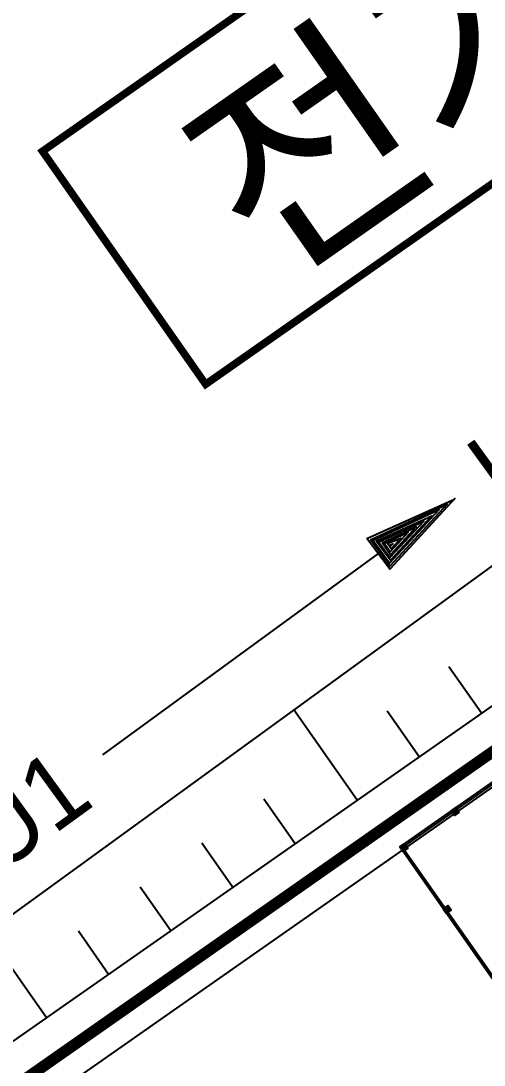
# Model space of a CAD drawing. Header units: millimetres. Extents: x 152904052 to 153933663, y 538271515 to 539240469.
# Drawn here: x 153316315 to 153328527, y 538927086 to 538954618 of the extents above; entities that cross this region are included whole.
import ezdxf
from ezdxf.enums import TextEntityAlignment as Align

# ---------------------------------------------------------------- set-up
doc = ezdxf.new("R2010")
doc.units = ezdxf.units.MM
doc.linetypes.add('DASHED', pattern=[19.05, 12.7, -6.35])
for name, color, linetype in [('FENC', 7, 'Continuous'), ('SCHM', 9, 'Continuous'), ('TEXT', 7, 'Continuous'), ('ZONE', 1, 'DASHED')]:
    doc.layers.add(name, color=color, linetype=linetype)
doc.styles.add('IIAC FONT', font='Gulim.ttf')
doc.styles.get("Standard").update_dxf_attribs({"font": 'Gulim.ttf'})

msp = doc.modelspace()

# ---------------------------------------------------------------- linework, layer by layer
at = {"layer": 'FENC'}
for p, q in [((153350654.2, 538949893.6), (153326364, 538932885.5)), ((153350622.1, 538949810.2), (153326454.9, 538932888)), ((153327720, 538933835), (153327782.2, 538933878.5)), ((153327782.2, 538933878.5), (153327868.2, 538933755.6)), ((153330934.9, 538926228.3), (153326303.3, 538932843)), ((153326364, 538932885.5), (153326426.2, 538932929)), ((153326512.2, 538932806.1), (153326426.2, 538932929)), ((153326426.2, 538932929), (153326512.2, 538932806.1)), ((153326450.1, 538932762.6), (153326512.2, 538932806.1)), ((153330932.9, 538926318.4), (153326430.3, 538932748.8)), ((153327659.4, 538931167.8), (153327573.3, 538931290.7)), ((153327597.2, 538931124.3), (153327659.4, 538931167.8))]:
    msp.add_line(p, q, dxfattribs=at)
for points in [[(153327868.2, 538933755.6), (153327745.3, 538933669.6), (153327659.3, 538933792.4), (153327782.2, 538933878.5)], [(153326426.2, 538932929), (153326303.3, 538932843), (153326389.3, 538932720.1), (153326512.2, 538932806.1)], [(153326512.2, 538932806.1), (153326389.3, 538932720.1), (153326303.3, 538932843), (153326426.2, 538932929)], [(153327573.3, 538931290.7), (153327450.5, 538931204.7), (153327536.5, 538931081.8), (153327659.4, 538931167.8)]]:
    msp.add_lwpolyline(points, close=True, dxfattribs=at)
for centre, radius in [((153327696.7, 538933785.8), 9.49), ((153327763.7, 538933774), 30), ((153327763.7, 538933774), 30), ((153327751.9, 538933707), 9.49), ((153327775.6, 538933841), 9.49), ((153327830.7, 538933762.2), 9.49), ((153326340.8, 538932836.4), 9.49), ((153326340.8, 538932836.4), 9.49), ((153326407.8, 538932824.5), 30), ((153326407.8, 538932824.5), 30), ((153326407.8, 538932824.5), 30), ((153326407.8, 538932824.5), 30), ((153326419.6, 538932891.5), 9.49), ((153326419.6, 538932891.5), 9.49), ((153326474.8, 538932812.7), 9.49), ((153326474.8, 538932812.7), 9.49), ((153326395.9, 538932757.5), 9.49), ((153326395.9, 538932757.5), 9.49), ((153327487.9, 538931198.1), 9.49), ((153327554.9, 538931186.2), 30), ((153327554.9, 538931186.2), 30), ((153327566.7, 538931253.2), 9.49), ((153327621.9, 538931174.4), 9.49), ((153327543.1, 538931119.2), 9.49)]:
    msp.add_circle(centre, radius, dxfattribs=at)
at = {"layer": 'SCHM'}
for p, q in [((153359117.7, 538962310.9), (153310658.3, 538927122.3)), ((153328456.6, 538936361.7), (153327601.4, 538937583.1)), ((153325180, 538934067.4), (153323509, 538936453.8)), ((153326818.3, 538935214.5), (153325972.9, 538936421.8)), ((153323541.7, 538932920.2), (153322716, 538934099.3)), ((153321903.4, 538931773.1), (153321087.6, 538932938.1)), ((153320265.1, 538930625.9), (153319459.2, 538931776.9)), ((153318626.8, 538929478.8), (153317830.7, 538930615.6)), ((153316988.5, 538928331.6), (153315416.1, 538930577.2))]:
    msp.add_line(p, q, dxfattribs=at)
for points in [[(153309206.5, 538922882.6), (153362041.8, 538959878.3), (153517431.3, 538737959.2), (153500636.4, 538637005.7), (153497846.8, 538615992.3), (153507779.6, 538601806.8), (153445728.8, 538558358.4)], [(153318471.4, 538935270.7), (153325734.8, 538940562.4)]]:
    msp.add_lwpolyline(points, dxfattribs=at)
at = {"layer": 'SCHM', "const_width": 300}
msp.add_lwpolyline([(153077550.5, 538759454.5), (153361796.3, 538958485.6), (153516377.8, 538737720.2)], dxfattribs=at)
at = {"layer": 'SCHM', "ltscale": 0.0008}
msp.add_lwpolyline([(153366376.8, 538951072.2), (153361816.9, 538957584.4), (153228090.6, 538863948.3, 0.834855), (153228502, 538863054.5, -0.1097295), (153240180.9, 538863442.7, 0.2017261), (153241696.6, 538863770.2), (153243176.3, 538864806.3), (153240193.7, 538869065.9), (153321798, 538926205.8)], format="xyb", dxfattribs=at)
at = {"layer": 'SCHM'}
for points in [[(153325431, 538940967), (153327745.4, 538942011.4), (153327759.2, 538942021), (153326052.5, 538940167.5), (153326038.7, 538940157.8), (153325431, 538940967)], [(153325534.5, 538940936.6), (153327552.1, 538941876), (153326041.5, 538940242.1), (153325534.5, 538940936.6)], [(153325591.2, 538940914.6), (153327344.9, 538941731), (153326030.4, 538940316.6), (153325591.2, 538940914.6)], [(153325685.1, 538940898), (153327147.5, 538941572.1), (153326056.6, 538940396.7), (153325685.1, 538940898)], [(153325741.7, 538940875.9), (153326940.3, 538941427.1), (153326045.6, 538940471.3), (153325741.7, 538940875.9)], [(153325835.6, 538940859.3), (153326733.2, 538941282.1), (153326058, 538940541.7), (153325835.6, 538940859.3)], [(153325892.2, 538940837.3), (153326526.1, 538941137), (153326046.9, 538940616.3), (153325892.2, 538940837.3)], [(153325976.5, 538940834.5), (153326328.6, 538940978.2), (153326073.2, 538940696.4), (153325976.5, 538940834.5)], [(153326042.8, 538940798.6), (153326121.5, 538940833.1), (153326062.1, 538940771), (153326042.8, 538940798.6)]]:
    msp.add_lwpolyline(points, close=True, dxfattribs=at)
at = {"layer": 'ZONE', "color": 5, "const_width": 200}
msp.add_lwpolyline([(153316885, 538951180.3), (153346374.4, 538971829), (153350676.2, 538965685.4), (153321186.8, 538945036.7), (153316885, 538951180.3)], dxfattribs=at)

# ---------------------------------------------------------------- texts
at = {"layer": 'SCHM', "ltscale": 10, "style": 'IIAC FONT'}
for p in [(153329785.6, 538943491.4), (153316445, 538933800.4)]:
    msp.add_text('U1', height=1918.79, rotation=35.96448, dxfattribs=at).set_placement(p, align=Align.MIDDLE_CENTER)
at = {"layer": 'TEXT'}
msp.add_text('전기실#AB ', height=4550, rotation=34.99992, dxfattribs=at).set_placement((153335129.1, 538956287.1), align=Align.CENTER)

doc.saveas('drawing.dxf')
